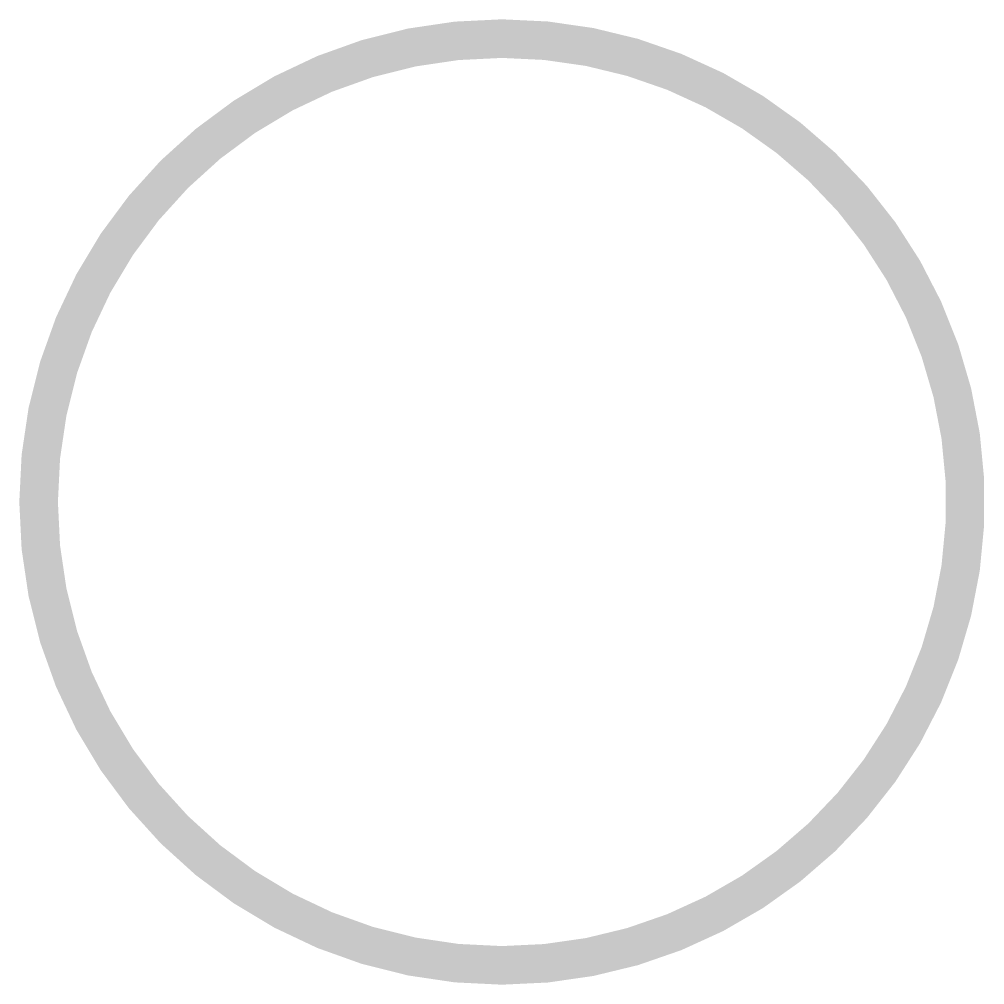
# Model space of a CAD drawing. Header units: millimetres. Extents: x -1.25 to 1.25, y -1.25 to 1.25.
import ezdxf

# ---------------------------------------------------------------- set-up
doc = ezdxf.new("R2010")
doc.units = ezdxf.units.MM
doc.layers.add('TJ(电气专业D)', color=142, linetype='Continuous')

# ---------------------------------------------------------------- blocks, each defined once
blk = doc.blocks.new('220V用电设备点或配电柜')
at = {"layer": 'TJ(电气专业D)', "linetype": 'Continuous', "const_width": 0.1}
blk.add_lwpolyline([(-0.8725, -0.3905, 1), (-0.8725, 2.0095, 1)], format="xyb", close=True, dxfattribs=at)

msp = doc.modelspace()

# ---------------------------------------------------------------- block references
at = {"layer": 'TJ(电气专业D)', "color": 142, "linetype": 'ByBlock', "ltscale": 0.917802}
msp.add_blockref('220V用电设备点或配电柜', (0.8725, -0.8095), dxfattribs=at)

doc.saveas('drawing.dxf')
